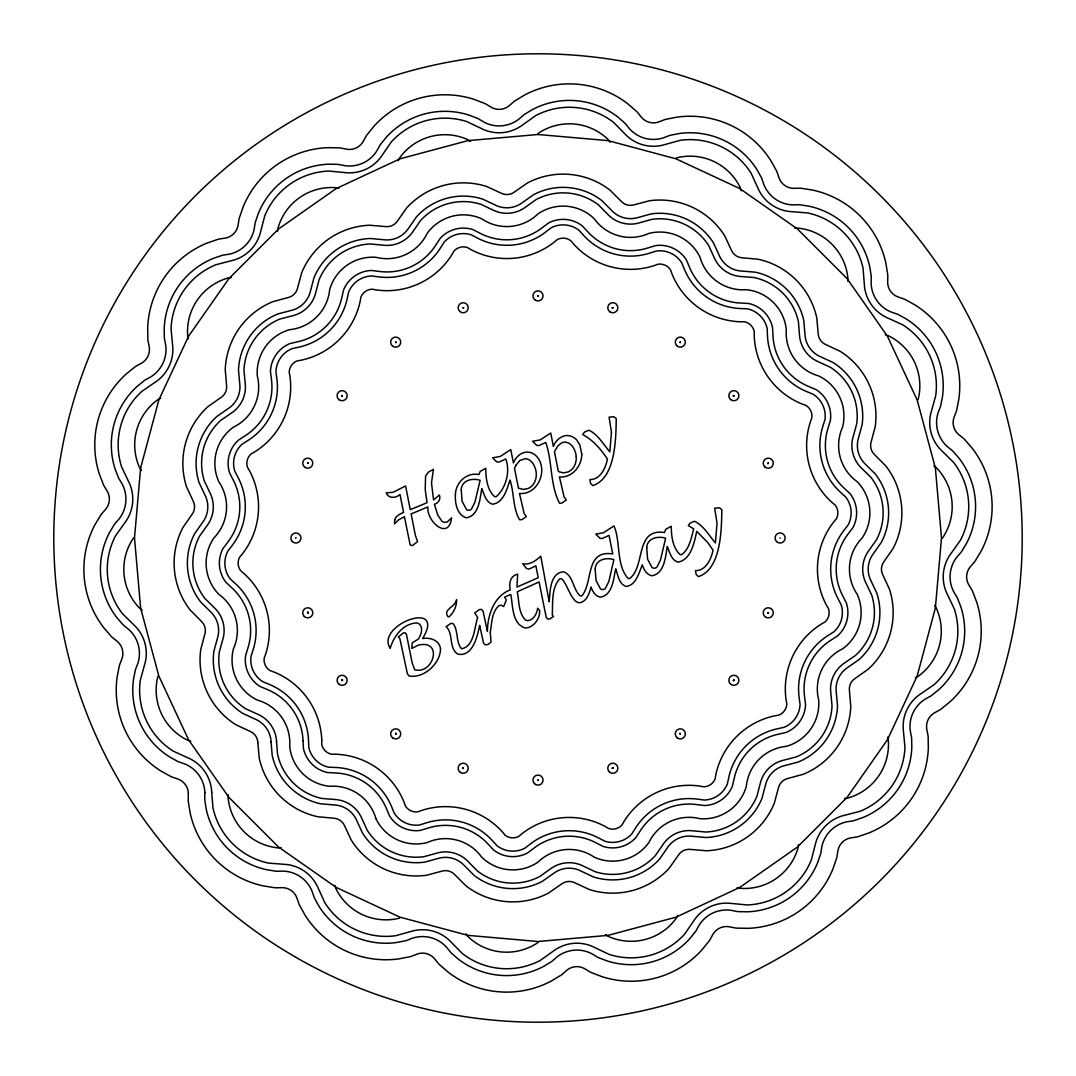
<?xml version="1.0" encoding="UTF-8"?>
<svg xmlns="http://www.w3.org/2000/svg" width="1076" height="1076" viewBox="0 0 1076 1076"><rect width="100%" height="100%" fill="white"/><g stroke="black" fill="none" stroke-linecap="round" stroke-linejoin="round"><path stroke-width="1.5" d="M295.9 537.839C295.577 538.35 296.478 537.865 295.739 538M538 295.739L537.704 296.411L538.242 295.833M538.242 780.167L537.865 780.181M780.167 538.242L779.939 538M395.847 733.805L395.86 733.886M680.153 342.195L680.14 342.114M537.933 780.342L538 779.939M395.86 342.114L395.847 342.195M680.14 733.886L680.153 733.805M342.195 395.847L342.114 395.86M733.805 680.153L733.886 680.14M733.886 395.86L733.805 395.847M342.114 680.14L342.195 680.153M399.653 918.11A55.656 55.656 0 0 1 335.752 888.319A55.656 55.656 0 0 0 334.797 885.279M281.159 847.727A55.656 55.656 0 0 0 277.985 847.875A55.656 55.656 0 0 1 228.125 798.015A55.656 55.656 0 0 0 228.273 794.841M398.187 160.714A55.656 55.656 0 0 0 399.653 157.89A55.656 55.656 0 0 1 467.764 139.638A55.656 55.656 0 0 0 470.441 141.359M338.846 188.381A55.656 55.656 0 0 1 335.752 187.681A55.656 55.656 0 0 0 277.985 228.125A55.656 55.656 0 0 1 277.581 231.286M231.286 277.581A55.656 55.656 0 0 1 228.125 277.985A55.656 55.656 0 0 0 187.681 335.752A55.656 55.656 0 0 1 188.381 338.846M141.359 470.441A55.656 55.656 0 0 0 139.638 467.764A55.656 55.656 0 0 1 157.89 399.653A55.656 55.656 0 0 0 160.714 398.187M133.491 538A55.656 55.656 0 0 0 139.638 608.236A55.656 55.656 0 0 1 142.167 610.173M610.173 142.167A55.656 55.656 0 0 1 608.236 139.638A55.656 55.656 0 0 0 538 133.491M676.347 157.89A55.656 55.656 0 0 1 740.248 187.681A55.656 55.656 0 0 0 741.203 190.721M538 942.509A55.656 55.656 0 0 1 467.764 936.362A55.656 55.656 0 0 0 465.827 933.833M885.279 334.797A55.656 55.656 0 0 0 888.319 335.752A55.656 55.656 0 0 1 918.11 399.653M847.727 281.159A55.656 55.656 0 0 1 847.875 277.985A55.656 55.656 0 0 0 798.015 228.125A55.656 55.656 0 0 1 794.841 228.273M190.721 741.203A55.656 55.656 0 0 0 187.681 740.248A55.656 55.656 0 0 1 157.89 676.347M798.419 844.714A55.656 55.656 0 0 0 798.015 847.875A55.656 55.656 0 0 1 740.248 888.319A55.656 55.656 0 0 0 737.154 887.619M844.714 798.419A55.656 55.656 0 0 1 847.875 798.015A55.656 55.656 0 0 0 888.319 740.248A55.656 55.656 0 0 1 887.619 737.154M677.813 915.286A55.656 55.656 0 0 0 676.347 918.11A55.656 55.656 0 0 1 608.236 936.362A55.656 55.656 0 0 0 605.559 934.64M915.286 677.813A55.656 55.656 0 0 1 918.11 676.347A55.656 55.656 0 0 0 936.362 608.236A55.656 55.656 0 0 1 934.64 605.559M942.509 538A55.656 55.656 0 0 0 936.362 467.764A55.656 55.656 0 0 1 933.833 465.827M576.252 456.883A17.767 17.767 0 0 1 574.234 466.271A12.522 12.522 0 0 1 567.859 472.028L563.138 472.875L558.377 471.53L554.449 451.664L557.933 445.787L562.062 442.599L565.613 442.021L569.123 443.231L572.257 446.029A20.767 20.767 0 0 1 576.252 456.883M188.34 793.227L188.206 800.786L190.102 812.77A95.589 95.589 0 0 0 263.23 885.898L275.214 887.794L282.773 887.66A15.723 15.723 0 0 1 296.72 897.424L299.182 904.58L305.059 915.192A95.589 95.589 0 0 0 398.793 958.891L410.696 956.577L417.757 953.861A15.723 15.723 0 0 1 434.193 958.272L438.954 964.15L448.114 972.112A95.589 95.589 0 0 0 551.141 981.124L561.538 974.869L567.24 969.906A15.723 15.723 0 0 1 584.201 968.427L590.684 972.327L602.009 976.672A95.589 95.589 0 0 0 701.915 949.906L709.541 940.478L713.2 933.86A15.723 15.723 0 0 1 728.627 926.665L736.051 928.117L748.183 928.332A95.589 95.589 0 0 0 832.905 869.005L836.846 857.532L838.029 850.067A15.723 15.723 0 0 1 850.067 838.029L857.532 836.846L869.005 832.905A95.589 95.589 0 0 0 928.332 748.183L928.117 736.051L926.665 728.627A15.723 15.723 0 0 1 933.86 713.2L940.478 709.541L949.906 701.915A95.589 95.589 0 0 0 976.672 602.009L972.327 590.684L968.427 584.201A15.723 15.723 0 0 1 969.906 567.24L974.869 561.538L981.124 551.141A95.589 95.589 0 0 0 972.112 448.114L964.15 438.954L958.272 434.193A15.723 15.723 0 0 1 953.861 417.757L956.577 410.696L958.891 398.793A95.589 95.589 0 0 0 915.192 305.059L904.58 299.182L897.424 296.72A15.723 15.723 0 0 1 887.66 282.773L887.794 275.214L885.898 263.23A95.589 95.589 0 0 0 812.77 190.102L800.786 188.206L793.227 188.34A15.723 15.723 0 0 1 779.28 178.576L776.818 171.42L770.941 160.808A95.589 95.589 0 0 0 677.207 117.109L665.304 119.423L658.243 122.139A15.723 15.723 0 0 1 641.807 117.728L637.046 111.85L627.886 103.888A95.589 95.589 0 0 0 524.859 94.876L514.462 101.131L508.76 106.094A15.723 15.723 0 0 1 491.799 107.573L485.316 103.673L473.991 99.328A95.589 95.589 0 0 0 374.085 126.094L366.459 135.522L362.8 142.14A15.723 15.723 0 0 1 347.373 149.335L339.949 147.883L327.817 147.668A95.589 95.589 0 0 0 243.095 206.995L239.154 218.468L237.971 225.933A15.723 15.723 0 0 1 225.933 237.971L218.468 239.154L206.995 243.095A95.589 95.589 0 0 0 147.668 327.817L147.883 339.949L149.335 347.373A15.723 15.723 0 0 1 142.14 362.8L135.522 366.459L126.094 374.085A95.589 95.589 0 0 0 99.328 473.991L103.673 485.316L107.573 491.799A15.723 15.723 0 0 1 106.094 508.76L101.131 514.462L94.876 524.859A95.589 95.589 0 0 0 103.888 627.886L111.85 637.046L117.728 641.807A15.723 15.723 0 0 1 122.139 658.243L119.423 665.304L117.109 677.207A95.589 95.589 0 0 0 160.808 770.941L171.42 776.818L178.576 779.28A15.723 15.723 0 0 1 188.34 793.227M204.87 792.568L204.736 799.643L206.256 809.26A79.046 79.046 0 0 0 266.74 869.744L276.357 871.264L283.432 871.13A32.267 32.267 0 0 1 312.027 891.157L314.326 897.841L319.047 906.355A79.046 79.046 0 0 0 396.56 942.509L406.123 940.639L412.713 938.111A32.267 32.267 0 0 1 446.446 947.149L450.884 952.637L458.228 959.039A79.046 79.046 0 0 0 543.447 966.49L551.786 961.473L557.126 956.833A32.267 32.267 0 0 1 591.894 953.78L597.96 957.425L607.052 960.922A79.046 79.046 0 0 0 689.662 938.783L695.795 931.211L699.212 925.037A32.267 32.267 0 0 1 730.86 910.283L737.786 911.628L747.524 911.802A79.046 79.046 0 0 0 817.599 862.737L820.759 853.537L821.862 846.556A32.267 32.267 0 0 1 846.556 821.862L853.537 820.759L862.737 817.599A79.046 79.046 0 0 0 911.802 747.524L911.628 737.786L910.283 730.86A32.267 32.267 0 0 1 925.037 699.212L931.211 695.795L938.783 689.662A79.046 79.046 0 0 0 960.922 607.052L957.425 597.96L953.78 591.894A32.267 32.267 0 0 1 956.833 557.126L961.473 551.786L966.49 543.447A79.046 79.046 0 0 0 959.039 458.228L952.637 450.884L947.149 446.446A32.267 32.267 0 0 1 938.111 412.713L940.639 406.123L942.509 396.56A79.046 79.046 0 0 0 906.355 319.047L897.841 314.326L891.157 312.027A32.267 32.267 0 0 1 871.13 283.432L871.264 276.357L869.744 266.74A79.046 79.046 0 0 0 809.26 206.256L799.643 204.736L792.568 204.87A32.267 32.267 0 0 1 763.973 184.843L761.673 178.159L756.953 169.645A79.046 79.046 0 0 0 679.44 133.491L669.877 135.361L663.287 137.889A32.267 32.267 0 0 1 629.554 128.851L625.116 123.363L617.772 116.961A79.046 79.046 0 0 0 532.553 109.51L524.214 114.527L518.874 119.167A32.267 32.267 0 0 1 484.106 122.22L478.04 118.575L468.948 115.078A79.046 79.046 0 0 0 386.338 137.217L380.205 144.789L376.788 150.963A32.267 32.267 0 0 1 345.14 165.717L338.214 164.372L328.476 164.198A79.046 79.046 0 0 0 258.401 213.263L255.241 222.463L254.138 229.444A32.267 32.267 0 0 1 229.444 254.138L222.463 255.241L213.263 258.401A79.046 79.046 0 0 0 164.198 328.476L164.372 338.214L165.717 345.14A32.267 32.267 0 0 1 150.963 376.788L144.789 380.205L137.217 386.338A79.046 79.046 0 0 0 115.078 468.948L118.575 478.04L122.22 484.106A32.267 32.267 0 0 1 119.167 518.874L114.527 524.214L109.51 532.553A79.046 79.046 0 0 0 116.961 617.772L123.363 625.116L128.851 629.554A32.267 32.267 0 0 1 137.889 663.287L135.361 669.877L133.491 679.44A79.046 79.046 0 0 0 169.645 756.953L178.159 761.673L184.843 763.973A32.267 32.267 0 0 1 204.87 792.568M211.716 792.299L212.954 807.807A72.2 72.2 0 0 0 268.193 863.046L283.701 864.284A39.113 39.113 0 0 1 318.375 888.561L324.831 902.71A72.2 72.2 0 0 0 395.645 935.716L410.629 931.587A39.113 39.113 0 0 1 451.516 942.536L462.424 953.618A72.2 72.2 0 0 0 540.246 960.424L552.93 951.413A39.113 39.113 0 0 1 595.095 947.727L609.137 954.399A72.2 72.2 0 0 0 684.592 934.183L693.415 921.379A39.113 39.113 0 0 1 731.774 903.49L747.255 904.956A72.2 72.2 0 0 0 811.25 860.154L815.164 845.104A39.113 39.113 0 0 1 845.104 815.164L860.154 811.25A72.2 72.2 0 0 0 904.956 747.255L903.49 731.774A39.113 39.113 0 0 1 921.379 693.415L934.183 684.592A72.2 72.2 0 0 0 954.399 609.137L947.727 595.095A39.113 39.113 0 0 1 951.413 552.93L960.424 540.246A72.2 72.2 0 0 0 953.618 462.424L942.536 451.516A39.113 39.113 0 0 1 931.587 410.629L935.716 395.645A72.2 72.2 0 0 0 902.71 324.831L888.561 318.375A39.113 39.113 0 0 1 864.284 283.701L863.046 268.193A72.2 72.2 0 0 0 807.807 212.954L792.299 211.716A39.113 39.113 0 0 1 757.625 187.439L751.169 173.29A72.2 72.2 0 0 0 680.355 140.284L665.371 144.413A39.113 39.113 0 0 1 624.484 133.464L613.576 122.382A72.2 72.2 0 0 0 535.754 115.576L523.07 124.587A39.113 39.113 0 0 1 480.905 128.273L466.863 121.601A72.2 72.2 0 0 0 391.408 141.817L382.585 154.621A39.113 39.113 0 0 1 344.226 172.51L328.745 171.044A72.2 72.2 0 0 0 264.75 215.846L260.836 230.896A39.113 39.113 0 0 1 230.896 260.836L215.846 264.75A72.2 72.2 0 0 0 171.044 328.745L172.51 344.226A39.113 39.113 0 0 1 154.621 382.585L141.817 391.408A72.2 72.2 0 0 0 121.601 466.863L128.273 480.905A39.113 39.113 0 0 1 124.587 523.07L115.576 535.754A72.2 72.2 0 0 0 122.382 613.576L133.464 624.484A39.113 39.113 0 0 1 144.413 665.371L140.284 680.355A72.2 72.2 0 0 0 173.29 751.169L187.439 757.625A39.113 39.113 0 0 1 211.716 792.299M257.823 742.507L259.235 758.163A76.598 76.598 0 0 0 317.837 816.765L333.493 818.177A12.603 12.603 0 0 1 344.67 825.991L351.341 840.235A76.598 76.598 0 0 0 426.459 875.259L441.658 871.224A12.603 12.603 0 0 1 454.825 874.748L465.975 885.844A76.598 76.598 0 0 0 548.531 893.067L561.43 884.082A12.603 12.603 0 0 1 575.014 882.885L589.285 889.502A76.598 76.598 0 0 0 669.339 868.05L678.391 855.191A12.603 12.603 0 0 1 690.738 849.435L706.407 850.766A76.598 76.598 0 0 0 774.303 803.234L778.405 788.049A12.603 12.603 0 0 1 788.049 778.405L803.234 774.303A76.598 76.598 0 0 0 850.766 706.407L849.435 690.738A12.603 12.603 0 0 1 855.191 678.391L868.05 669.339A76.598 76.598 0 0 0 889.502 589.285L882.885 575.014A12.603 12.603 0 0 1 884.082 561.43L893.067 548.531A76.598 76.598 0 0 0 885.844 465.975L874.748 454.825A12.603 12.603 0 0 1 871.224 441.658L875.259 426.459A76.598 76.598 0 0 0 840.235 351.341L825.991 344.67A12.603 12.603 0 0 1 818.177 333.493L816.765 317.837A76.598 76.598 0 0 0 758.163 259.235L742.507 257.823A12.603 12.603 0 0 1 731.33 250.009L724.659 235.765A76.598 76.598 0 0 0 649.541 200.741L634.342 204.776A12.603 12.603 0 0 1 621.175 201.252L610.025 190.156A76.598 76.598 0 0 0 527.469 182.933L514.57 191.918A12.603 12.603 0 0 1 500.986 193.115L486.715 186.498A76.598 76.598 0 0 0 406.661 207.95L397.609 220.809A12.603 12.603 0 0 1 385.262 226.565L369.593 225.234A76.598 76.598 0 0 0 301.697 272.766L297.595 287.951A12.603 12.603 0 0 1 287.951 297.595L272.766 301.697A76.598 76.598 0 0 0 225.234 369.593L226.565 385.262A12.603 12.603 0 0 1 220.809 397.609L207.95 406.661A76.598 76.598 0 0 0 186.498 486.715L193.115 500.986A12.603 12.603 0 0 1 191.918 514.57L182.933 527.469A76.598 76.598 0 0 0 190.156 610.025L201.252 621.175A12.603 12.603 0 0 1 204.776 634.342L200.741 649.541A76.598 76.598 0 0 0 235.765 724.659L250.009 731.33A12.603 12.603 0 0 1 257.823 742.507M271.071 741.983L272.188 755.352A63.336 63.336 0 0 0 320.648 803.812L334.017 804.929A25.851 25.851 0 0 1 356.936 820.975L362.558 833.16A63.336 63.336 0 0 0 424.67 862.132L437.609 858.594A25.851 25.851 0 0 1 464.63 865.844L474.086 875.366A63.336 63.336 0 0 0 542.358 881.338L553.32 873.604A25.851 25.851 0 0 1 581.188 871.157L593.32 876.886A63.336 63.336 0 0 0 659.521 859.146L667.174 848.117A25.851 25.851 0 0 1 692.527 836.294L705.896 837.518A63.336 63.336 0 0 0 762.037 798.204L765.453 785.238A25.851 25.851 0 0 1 785.238 765.453L798.204 762.037A63.336 63.336 0 0 0 837.518 705.896L836.294 692.527A25.851 25.851 0 0 1 848.117 667.174L859.146 659.521A63.336 63.336 0 0 0 876.886 593.32L871.157 581.188A25.851 25.851 0 0 1 873.604 553.32L881.338 542.358A63.336 63.336 0 0 0 875.366 474.086L865.844 464.63A25.851 25.851 0 0 1 858.594 437.609L862.132 424.67A63.336 63.336 0 0 0 833.16 362.558L820.975 356.936A25.851 25.851 0 0 1 804.929 334.017L803.812 320.648A63.336 63.336 0 0 0 755.352 272.188L741.983 271.071A25.851 25.851 0 0 1 719.064 255.025L713.442 242.84A63.336 63.336 0 0 0 651.33 213.868L638.391 217.406A25.851 25.851 0 0 1 611.37 210.156L601.914 200.634A63.336 63.336 0 0 0 533.642 194.662L522.68 202.396A25.851 25.851 0 0 1 494.812 204.844L482.68 199.114A63.336 63.336 0 0 0 416.479 216.854L408.826 227.883A25.851 25.851 0 0 1 383.473 239.706L370.104 238.482A63.336 63.336 0 0 0 313.963 277.796L310.547 290.762A25.851 25.851 0 0 1 290.762 310.547L277.796 313.963A63.336 63.336 0 0 0 238.482 370.104L239.706 383.473A25.851 25.851 0 0 1 227.883 408.826L216.854 416.479A63.336 63.336 0 0 0 199.114 482.68L204.844 494.812A25.851 25.851 0 0 1 202.396 522.68L194.662 533.642A63.336 63.336 0 0 0 200.634 601.914L210.156 611.37A25.851 25.851 0 0 1 217.406 638.391L213.868 651.33A63.336 63.336 0 0 0 242.84 713.442L255.025 719.064A25.851 25.851 0 0 1 271.071 741.983M276.559 741.768L277.554 754.195A57.848 57.848 0 0 0 321.805 798.446L334.233 799.441A31.352 31.352 0 0 1 362.02 818.903L367.198 830.228A57.848 57.848 0 0 0 423.931 856.684L435.941 853.376A31.352 31.352 0 0 1 468.706 862.145L477.448 871.022A57.848 57.848 0 0 0 539.802 876.483L549.957 869.26A31.352 31.352 0 0 1 583.743 866.301L595.001 871.654A57.848 57.848 0 0 0 655.459 855.447L662.534 845.198A31.352 31.352 0 0 1 693.267 830.86L705.681 832.03A57.848 57.848 0 0 0 756.953 796.132L760.086 784.068A31.352 31.352 0 0 1 784.068 760.086L796.132 756.953A57.848 57.848 0 0 0 832.03 705.681L830.86 693.267A31.352 31.352 0 0 1 845.198 662.534L855.447 655.459A57.848 57.848 0 0 0 871.654 595.001L866.301 583.743A31.352 31.352 0 0 1 869.26 549.957L876.483 539.802A57.848 57.848 0 0 0 871.022 477.448L862.145 468.706A31.352 31.352 0 0 1 853.376 435.941L856.684 423.931A57.848 57.848 0 0 0 830.228 367.198L818.903 362.02A31.352 31.352 0 0 1 799.441 334.233L798.446 321.805A57.848 57.848 0 0 0 754.195 277.554L741.768 276.559A31.352 31.352 0 0 1 713.98 257.097L708.802 245.772A57.848 57.848 0 0 0 652.069 219.316L640.059 222.624A31.352 31.352 0 0 1 607.294 213.855L598.552 204.978A57.848 57.848 0 0 0 536.198 199.517L526.043 206.74A31.352 31.352 0 0 1 492.257 209.699L480.999 204.346A57.848 57.848 0 0 0 420.541 220.553L413.466 230.802A31.352 31.352 0 0 1 382.733 245.14L370.319 243.97A57.848 57.848 0 0 0 319.047 279.868L315.914 291.932A31.352 31.352 0 0 1 291.932 315.914L279.868 319.047A57.848 57.848 0 0 0 243.97 370.319L245.14 382.733A31.352 31.352 0 0 1 230.802 413.466L220.553 420.541A57.848 57.848 0 0 0 204.346 480.999L209.699 492.257A31.352 31.352 0 0 1 206.74 526.043L199.517 536.198A57.848 57.848 0 0 0 204.978 598.552L213.855 607.294A31.352 31.352 0 0 1 222.624 640.059L219.316 652.069A57.848 57.848 0 0 0 245.772 708.802L257.097 713.98A31.352 31.352 0 0 1 276.559 741.768M303.042 740.732L303.459 748.56A31.352 31.352 0 0 0 327.44 772.541L335.268 772.958A57.848 57.848 0 0 1 386.553 808.87L389.62 816.092A31.352 31.352 0 0 0 420.353 830.416L427.858 828.13A57.848 57.848 0 0 1 488.316 844.324L493.669 850.067A31.352 31.352 0 0 0 527.455 853.026L533.736 848.305A57.848 57.848 0 0 1 596.091 842.844L603.085 846.408A31.352 31.352 0 0 0 635.835 837.626L640.112 831.049A57.848 57.848 0 0 1 696.845 804.592L704.632 805.547A31.352 31.352 0 0 0 732.42 786.099L734.182 778.446A57.848 57.848 0 0 1 778.446 734.182L786.099 732.42A31.352 31.352 0 0 0 805.547 704.632L804.592 696.845A57.848 57.848 0 0 1 831.049 640.112L837.626 635.835A31.352 31.352 0 0 0 846.408 603.085L842.844 596.091A57.848 57.848 0 0 1 848.305 533.736L853.026 527.455A31.352 31.352 0 0 0 850.067 493.669L844.324 488.316A57.848 57.848 0 0 1 828.13 427.858L830.416 420.353A31.352 31.352 0 0 0 816.092 389.62L808.87 386.553A57.848 57.848 0 0 1 772.958 335.268L772.541 327.44A31.352 31.352 0 0 0 748.56 303.459L740.732 303.042A57.848 57.848 0 0 1 689.447 267.13L686.38 259.908A31.352 31.352 0 0 0 655.647 245.584L648.142 247.87A57.848 57.848 0 0 1 587.684 231.676L582.331 225.933A31.352 31.352 0 0 0 548.545 222.974L542.264 227.695A57.848 57.848 0 0 1 479.909 233.156L472.915 229.591A31.352 31.352 0 0 0 440.165 238.374L435.888 244.951A57.848 57.848 0 0 1 379.155 271.408L371.368 270.453A31.352 31.352 0 0 0 343.58 289.901L341.818 297.554A57.848 57.848 0 0 1 297.554 341.818L289.901 343.58A31.352 31.352 0 0 0 270.453 371.368L271.408 379.155A57.848 57.848 0 0 1 244.951 435.888L238.374 440.165A31.352 31.352 0 0 0 229.591 472.915L233.156 479.909A57.848 57.848 0 0 1 227.695 542.264L222.974 548.545A31.352 31.352 0 0 0 225.933 582.331L231.676 587.684A57.848 57.848 0 0 1 247.87 648.142L245.584 655.647A31.352 31.352 0 0 0 259.908 686.38L267.13 689.447A57.848 57.848 0 0 1 303.042 740.732M308.53 740.517L308.812 747.403A25.851 25.851 0 0 0 328.597 767.188L335.483 767.47A63.336 63.336 0 0 1 391.624 806.785L394.26 813.16A25.851 25.851 0 0 0 419.613 824.983L426.19 822.898A63.336 63.336 0 0 1 492.391 840.638L497.031 845.723A25.851 25.851 0 0 0 524.9 848.17L530.374 843.961A63.336 63.336 0 0 1 598.646 837.989L604.752 841.176A25.851 25.851 0 0 0 631.773 833.94L635.472 828.117A63.336 63.336 0 0 1 697.584 799.159L704.417 800.06A25.851 25.851 0 0 0 727.336 784.014L728.815 777.289A63.336 63.336 0 0 1 777.289 728.815L784.014 727.336A25.851 25.851 0 0 0 800.06 704.417L799.159 697.584A63.336 63.336 0 0 1 828.117 635.472L833.94 631.773A25.851 25.851 0 0 0 841.176 604.752L837.989 598.646A63.336 63.336 0 0 1 843.961 530.374L848.17 524.9A25.851 25.851 0 0 0 845.723 497.031L840.638 492.391A63.336 63.336 0 0 1 822.898 426.19L824.983 419.613A25.851 25.851 0 0 0 813.16 394.26L806.785 391.624A63.336 63.336 0 0 1 767.47 335.483L767.188 328.597A25.851 25.851 0 0 0 747.403 308.812L740.517 308.53A63.336 63.336 0 0 1 684.376 269.215L681.74 262.84A25.851 25.851 0 0 0 656.387 251.017L649.81 253.102A63.336 63.336 0 0 1 583.609 235.362L578.969 230.277A25.851 25.851 0 0 0 551.1 227.83L545.626 232.039A63.336 63.336 0 0 1 477.354 238.011L471.248 234.824A25.851 25.851 0 0 0 444.227 242.06L440.528 247.883A63.336 63.336 0 0 1 378.416 276.841L371.583 275.94A25.851 25.851 0 0 0 348.664 291.986L347.185 298.711A63.336 63.336 0 0 1 298.711 347.185L291.986 348.664A25.851 25.851 0 0 0 275.94 371.583L276.841 378.416A63.336 63.336 0 0 1 247.883 440.528L242.06 444.227A25.851 25.851 0 0 0 234.824 471.248L238.011 477.354A63.336 63.336 0 0 1 232.039 545.626L227.83 551.1A25.851 25.851 0 0 0 230.277 578.969L235.362 583.609A63.336 63.336 0 0 1 253.102 649.81L251.017 656.387A25.851 25.851 0 0 0 262.84 681.74L269.215 684.376A63.336 63.336 0 0 1 308.53 740.517M321.764 739.992L321.764 744.592A12.603 12.603 0 0 0 331.408 754.236L336.008 754.236A76.598 76.598 0 0 1 403.89 801.768L405.464 806.085A12.603 12.603 0 0 0 417.824 811.842L422.142 810.282A76.598 76.598 0 0 1 502.196 831.721L505.155 835.245A12.603 12.603 0 0 0 518.74 836.429L522.25 833.483A76.598 76.598 0 0 1 604.82 826.26L608.801 828.56A12.603 12.603 0 0 0 621.968 825.023L624.268 821.042A76.598 76.598 0 0 1 699.373 786.018L703.906 786.825A12.603 12.603 0 0 0 715.069 778.997L715.876 774.478A76.598 76.598 0 0 1 774.478 715.876L778.997 715.069A12.603 12.603 0 0 0 786.825 703.906L786.018 699.373A76.598 76.598 0 0 1 821.042 624.268L825.023 621.968A12.603 12.603 0 0 0 828.56 608.801L826.26 604.82A76.598 76.598 0 0 1 833.483 522.25L836.429 518.74A12.603 12.603 0 0 0 835.245 505.155L831.721 502.196A76.598 76.598 0 0 1 810.282 422.142L811.842 417.824A12.603 12.603 0 0 0 806.085 405.464L801.768 403.89A76.598 76.598 0 0 1 754.236 336.008L754.236 331.408A12.603 12.603 0 0 0 744.592 321.764L739.992 321.764A76.598 76.598 0 0 1 672.11 274.232L670.536 269.915A12.603 12.603 0 0 0 658.176 264.158L653.858 265.718A76.598 76.598 0 0 1 573.804 244.279L570.845 240.755A12.603 12.603 0 0 0 557.26 239.571L553.75 242.517A76.598 76.598 0 0 1 471.18 249.74L467.199 247.44A12.603 12.603 0 0 0 454.032 250.977L451.732 254.958A76.598 76.598 0 0 1 376.627 289.982L372.094 289.175A12.603 12.603 0 0 0 360.931 297.003L360.124 301.522A76.598 76.598 0 0 1 301.522 360.124L297.003 360.931A12.603 12.603 0 0 0 289.175 372.094L289.982 376.627A76.598 76.598 0 0 1 254.958 451.732L250.977 454.032A12.603 12.603 0 0 0 247.44 467.199L249.74 471.18A76.598 76.598 0 0 1 242.517 553.75L239.571 557.26A12.603 12.603 0 0 0 240.755 570.845L244.279 573.804A76.598 76.598 0 0 1 265.718 653.858L264.158 658.176A12.603 12.603 0 0 0 269.915 670.536L274.232 672.11A76.598 76.598 0 0 1 321.764 739.992M490.293 632.217L491.046 642.063L487.966 644.524L485.222 644.833L483.501 643.018L479.654 625.344C477.287 636.373 472.983 656.817 457.986 654.221C448.342 648.384 453.803 633.562 446.096 626.528L450.898 623.421L453.009 623.515C458.712 630.617 455.538 641.995 461.51 648.761C474.207 646.824 474.408 627.173 477.663 617.436L474.718 612.849L479.694 609.446L481.671 609.46L483.111 611.356L487.388 631.276C487.684 614.463 494.287 595.889 510.32 589.836C508.773 583.528 510.28 575.606 517.677 574.194L516.951 587.092L538.229 577.691L535.875 565.868L529.002 569.11L526.5 568.545L522.68 563.703C529.621 565.223 535.956 560.677 540.771 556.211L549.19 601.82C550.118 591.8 549.823 572.983 563.474 571.773C573.602 575.364 572.634 589.46 580.179 595.835L581.739 595.996C593.387 582.708 584.766 549.5 612.755 553.952L609.056 535.364L602.062 538.551L599.964 538.242L595.795 534.126L603.488 532.768L613.992 525.882C620.852 541.86 615.875 565.532 628.371 578.646L629.877 578.417C645.694 565.707 634.786 528.249 664.47 532.486L665.667 529.392L671.276 526.231C671.289 535.875 672.608 548.101 680.234 554.691L681.834 554.543C689.608 548.706 691.29 537.758 693.738 528.908L688.304 525.572L690.093 523.097L694.504 521.255C703.637 525.559 708.923 535.431 715.365 542.855L717.046 523.42L714.679 508.181L719.427 507.791L721.821 509.607C721.539 529.486 721.256 569.285 698.337 576.642L696.145 574.382L695.486 570.616C706.004 570.791 711.223 558.928 713.038 550.145L707.605 542.425L696.764 531.369C694.208 542.479 691.263 559.507 678.095 562.17C671.303 560.219 669.702 552.176 667.281 546.474C665.546 556.48 664.484 573.777 651.814 575.781C646.636 574.611 643.717 569.554 642.332 564.806C638.942 572.661 636.306 585.008 626.313 586.46C618.861 584.308 618.001 574.961 615.687 568.814C613.508 578.444 612.769 595.391 600.247 597.153C595.364 596.091 592.472 591.45 591.06 586.985A36.328 36.328 0 0 1 586.232 598.727C573.333 612.849 569.043 585.223 561.538 578.754L559.829 578.754C551.168 588.074 552.916 603.246 552.27 615.122L553.535 616.44L550.132 618.781L547.738 619.036L546.245 617.436L539.076 581.955L517.287 591.773C519.21 601.08 518.255 612.795 525.451 619.991L527.697 620.691C533.669 620.085 536.991 613.589 537.664 608.196L539.668 610.59C540.313 618.243 533.548 627.846 525.357 628.048C511.799 623.865 513.023 605.801 510.804 594.463L504.604 597.099L506.298 599.951L503.702 606.568L501.456 605.277L499.224 605.465C491.597 611.733 491.866 623.246 490.293 632.217M455.404 494.328C454.852 502.936 456.937 514.866 466.311 517.838C478.981 515.834 480.044 498.538 481.779 488.531C484.2 494.234 485.801 502.277 492.593 504.227C503.729 502.667 506.89 489.055 509.997 480.071C514.288 492.647 512.674 508.316 519.6 519.735L521.9 519.668L526.379 516.574L524.133 513.508L519.479 493.44C537.933 495.242 548.531 469.916 536.857 456.627A14.136 14.136 0 0 0 530.038 452.418C522.694 450.535 515.929 456.385 513.413 462.909L510.764 449.566L500.3 456.439L492.566 457.811L496.735 461.86L498.834 462.155L505.814 458.981C510.374 471.611 506.164 487.63 496.332 496.601L494.731 496.749C487.119 490.172 485.787 477.932 485.774 468.302L480.165 471.449L478.981 474.556C466.675 472.108 455.901 482.29 455.404 494.328M307.87 612.231L308.193 613.212L307.87 612.231M440.501 649.097C440.299 663.852 423.339 678.875 408.947 675.943L407.4 673.751L399.882 638.646L398.268 636.925L403.513 632.876L405.235 632.836L406.432 634.329L412.216 663.112L414.704 669.716C433.534 675.002 443.581 639.036 418.174 645.17L411.799 648.451L412.202 642.897L418.376 639.063C421.012 634.732 423.567 628.384 419.492 624.093L417.098 622.964C403.339 623.152 393.655 636.225 390.198 648.384C374.905 624.847 447.078 598.485 422.599 638.512C430.091 637.14 439.909 640.355 440.501 649.097M463.084 307.87L463.783 307.723L463.03 307.803M611.464 432.377L609.783 451.812C603.34 444.388 598.054 434.516 588.922 430.212L584.51 432.054L582.721 434.529C593.118 440.138 601.027 449.365 607.456 459.102C605.64 467.872 600.421 479.748 589.904 479.573L590.563 483.339L592.755 485.599C615.674 478.242 615.956 438.443 616.239 418.551L613.845 416.748L609.097 417.138L611.464 432.377M612.93 767.672L612.217 768.277L612.93 767.672M768.143 463.299L768.224 463.339M768.358 462.976L767.861 463.621L768.358 462.976M394.704 519.99L394.475 523.864L398.604 519.869L404.415 516.695L410.185 544.994L412.431 545.64L417.596 541.591L415.444 535.646L411.126 513.911L427.898 506.957C426.419 521.578 448.826 541.04 451.597 517.865L447.239 521.981L444.536 522.438L442.061 521.443L437.798 515.148L434.408 504.267C438.564 503.299 440.958 498.968 439.411 494.947L433.588 500.004L431.489 482.909L433.44 469.338L428.382 472.135L425.571 476.143L425.222 489.54L427.037 502.721L410.265 509.661L405.585 485.949L393.211 492.243L386.217 492.889C388.705 498.86 395.766 498.255 400.003 494.503L403.581 512.432C399.99 513.992 395.645 515.74 394.704 519.99M456.574 599.762C456.843 606.138 453.803 612.459 449.19 616.763L448.073 616.777C442.29 609.406 455.605 606.972 456.574 599.762M395.605 341.912L395.753 342.719L395.686 341.98M680.395 733.993L679.951 733.388L680.395 733.993M595.176 569.164L596.05 580.529L600.489 588.895A3.806 3.806 0 0 0 605.452 588.357L608.868 581.443L613.885 559.654C606.259 557.086 595.378 559.533 595.176 569.164M461.241 489.849L462.088 501.228L466.54 509.594A3.833 3.833 0 0 0 471.503 509.056L474.946 502.129L480.111 480.286C472.458 477.771 461.496 480.165 461.241 489.849M646.73 547.792L647.591 559.17L652.029 567.536A3.833 3.833 0 0 0 657.006 566.998L660.449 560.071L665.614 538.229C657.961 535.713 646.999 538.108 646.73 547.792M140.633 467.939L134.5 538L140.633 608.061L158.831 676.01L188.556 739.75L228.906 797.37L278.63 847.094L336.25 887.444L399.99 917.169L467.939 935.367L538 941.5L608.061 935.367L676.01 917.169L739.75 887.444L797.37 847.094L847.094 797.37L887.444 739.75L917.169 676.01L935.367 608.061L941.5 538L935.367 467.939L917.169 399.99L887.444 336.25L847.094 278.63L797.37 228.906L739.75 188.556L676.01 158.831L608.061 140.633L538 134.5L467.939 140.633L399.99 158.831L336.25 188.556L278.63 228.906L228.906 278.63L188.556 336.25L158.831 399.99L140.633 467.939M581.753 453.991C582.035 465.908 571.975 478.201 559.439 476.897L564.093 496.951L566.326 500.031L561.847 503.111L559.56 503.191C549.984 485.276 552.472 461.617 545.774 442.438L538.794 445.612L536.695 445.316L532.526 441.268L540.26 439.896L550.724 433.009L553.373 446.352C555.889 439.842 562.654 433.991 569.998 435.874A14.136 14.136 0 0 1 576.817 440.071L579.843 444.993L581.753 453.991M342.155 395.538L342.074 396.291L342.155 395.538M395.753 733.281L395.847 734.047L395.753 733.281M680.314 341.98L680.247 342.719L680.395 342.007M463.366 767.686L463.057 768.452L463.366 767.686M612.701 307.857L612.661 307.776M307.628 463.299L308.072 462.693L307.696 463.339M768.385 612.607L767.928 613.307L768.385 612.607M342.383 679.763L341.98 680.489L342.383 679.763M733.738 395.793L733.711 395.712M612.863 768.398L612.634 767.686L612.863 768.398M516.144 464.94L514.489 468.221L518.417 488.087L523.178 489.432L527.899 488.571A12.522 12.522 0 0 0 534.274 482.815A17.767 17.767 0 0 0 536.292 473.44A20.767 20.767 0 0 0 532.297 462.586L529.177 459.775L525.653 458.564L519.95 460.42L516.144 464.94M734.047 680.153L733.402 680.678L734.047 680.153M463.218 768.412L463.07 767.672L463.218 768.412M308.139 612.379L307.548 612.943L308.139 612.379M613.038 307.642L612.231 307.87L613.038 307.642M341.98 680.314L342.719 680.247L342.007 680.395M734.088 395.605L733.281 395.753L734.088 395.605M307.601 463.137L308.314 463.366L307.601 463.137M768.493 612.822L767.686 612.634L768.493 612.822M375.941 818.702A44.6 44.6 0 0 0 329.659 786.3A44.6 44.6 0 0 1 289.7 746.34A44.6 44.6 0 0 0 257.298 700.059A44.6 44.6 0 0 1 233.425 648.855A44.6 44.6 0 0 0 218.805 594.288A44.6 44.6 0 0 1 213.868 538A44.6 44.6 0 0 0 218.805 481.712A44.6 44.6 0 0 1 233.425 427.145A44.6 44.6 0 0 0 257.298 375.941A44.6 44.6 0 0 1 289.7 329.659A44.6 44.6 0 0 0 329.659 289.7A44.6 44.6 0 0 1 375.941 257.298A44.6 44.6 0 0 0 427.145 233.425A44.6 44.6 0 0 1 481.712 218.805A44.6 44.6 0 0 0 538 213.868A44.6 44.6 0 0 1 594.288 218.805A44.6 44.6 0 0 0 648.855 233.425A44.6 44.6 0 0 1 700.059 257.298A44.6 44.6 0 0 0 746.34 289.7A44.6 44.6 0 0 1 786.3 329.659A44.6 44.6 0 0 0 818.702 375.941A44.6 44.6 0 0 1 842.575 427.145A44.6 44.6 0 0 0 857.195 481.712A44.6 44.6 0 0 1 862.132 538A44.6 44.6 0 0 0 857.195 594.288A44.6 44.6 0 0 1 842.575 648.855A44.6 44.6 0 0 0 818.702 700.059A44.6 44.6 0 0 1 786.3 746.34A44.6 44.6 0 0 0 746.34 786.3A44.6 44.6 0 0 1 700.059 818.702A44.6 44.6 0 0 0 648.855 842.575A44.6 44.6 0 0 1 594.288 857.195A44.6 44.6 0 0 0 538 862.132A44.6 44.6 0 0 1 481.712 857.195A44.6 44.6 0 0 0 427.145 842.575A44.6 44.6 0 0 1 375.941 818.702M292.336 541.564A5.044 5.044 0 0 0 300.769 539.305A5.044 5.044 0 0 0 294.595 533.131A5.044 5.044 0 0 0 292.336 541.564M730.9 684.39A5.044 5.044 0 0 0 738.876 680.826A5.044 5.044 0 0 0 731.815 675.701A5.044 5.044 0 0 0 730.9 684.39M305.006 467.414A5.044 5.044 0 0 0 312.78 463.447A5.044 5.044 0 0 0 305.463 458.699A5.044 5.044 0 0 0 305.006 467.414M392.525 346.055A5.044 5.044 0 0 0 400.675 342.921A5.044 5.044 0 0 0 393.883 337.434A5.044 5.044 0 0 0 392.525 346.055M460.434 772.487A5.044 5.044 0 0 0 468.221 768.52A5.044 5.044 0 0 0 460.891 763.758A5.044 5.044 0 0 0 460.434 772.487M459.815 311.502A5.044 5.044 0 0 0 468.114 308.799A5.044 5.044 0 0 0 461.631 302.948A5.044 5.044 0 0 0 459.815 311.502M535.471 300.271A5.044 5.044 0 0 0 543.044 295.9A5.044 5.044 0 0 0 535.471 291.529A5.044 5.044 0 0 0 535.471 300.271M765.507 617.046A5.044 5.044 0 0 0 773.294 613.078A5.044 5.044 0 0 0 765.964 608.317A5.044 5.044 0 0 0 765.507 617.046M677.127 737.786A5.044 5.044 0 0 0 685.291 734.652A5.044 5.044 0 0 0 678.499 729.151A5.044 5.044 0 0 0 677.127 737.786M392.727 737.948A5.044 5.044 0 0 0 400.716 734.397A5.044 5.044 0 0 0 393.641 729.259A5.044 5.044 0 0 0 392.727 737.948M304.374 616.561A5.044 5.044 0 0 0 312.686 613.858A5.044 5.044 0 0 0 306.189 608.021A5.044 5.044 0 0 0 304.374 616.561M609.433 772.003A5.044 5.044 0 0 0 617.745 769.3A5.044 5.044 0 0 0 611.249 763.449A5.044 5.044 0 0 0 609.433 772.003M338.967 684.228A5.044 5.044 0 0 0 347.118 681.095A5.044 5.044 0 0 0 340.325 675.593A5.044 5.044 0 0 0 338.967 684.228M677.342 346.216A5.044 5.044 0 0 0 685.318 342.666A5.044 5.044 0 0 0 678.257 337.528A5.044 5.044 0 0 0 677.342 346.216M339.169 399.774A5.044 5.044 0 0 0 347.158 396.224A5.044 5.044 0 0 0 340.083 391.086A5.044 5.044 0 0 0 339.169 399.774M610.065 311.973A5.044 5.044 0 0 0 617.853 308.018A5.044 5.044 0 0 0 610.522 303.257A5.044 5.044 0 0 0 610.065 311.973M730.685 399.613A5.044 5.044 0 0 0 738.849 396.493A5.044 5.044 0 0 0 732.057 390.991A5.044 5.044 0 0 0 730.685 399.613M764.875 466.93A5.044 5.044 0 0 0 773.187 464.24A5.044 5.044 0 0 0 766.69 458.389A5.044 5.044 0 0 0 764.875 466.93M777.571 542.371A5.044 5.044 0 0 0 785.144 538A5.044 5.044 0 0 0 777.571 533.629A5.044 5.044 0 0 0 777.571 542.371M535.471 784.471A5.044 5.044 0 0 0 543.044 780.1A5.044 5.044 0 0 0 535.485 775.729A5.044 5.044 0 0 0 535.471 784.471M295.9 957.331A484.2 484.2 0 0 0 1022.2 538A484.2 484.2 0 0 0 295.9 118.669A484.2 484.2 0 0 0 295.9 957.331"/></g></svg>
